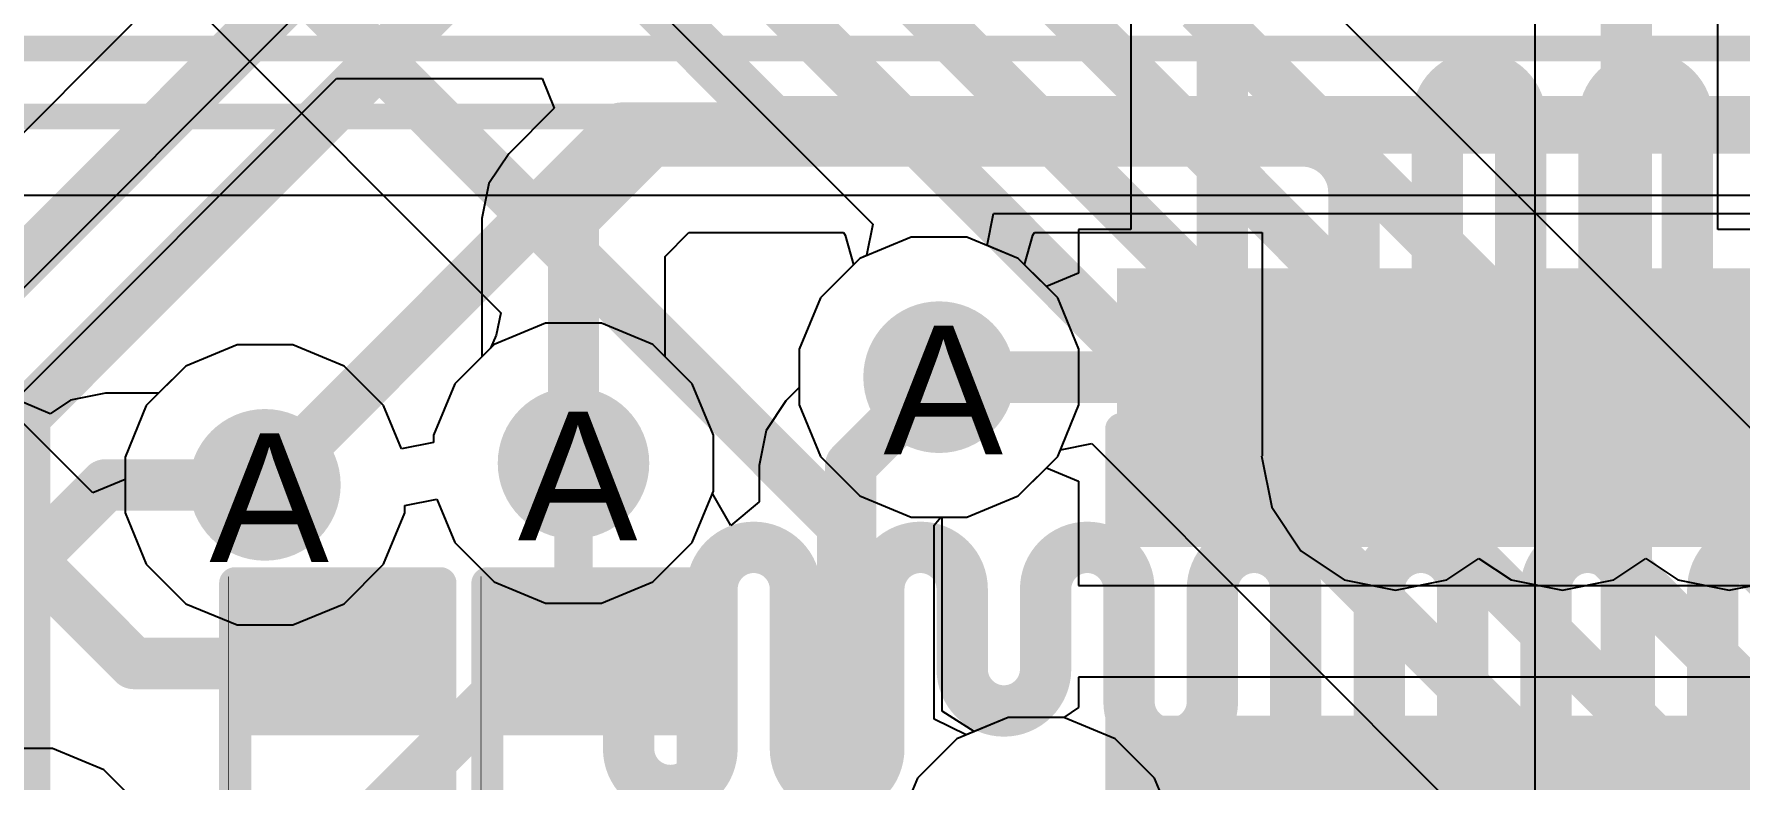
# Model space of a CAD drawing. Header units: inches. Extents: x 0 to 208, y 0 to 213.
# Drawn here: x 2.0308 to 2.2967, y 3.2305 to 3.3466 of the extents above; entities that cross this region are included whole.
import ezdxf

# ---------------------------------------------------------------- set-up
doc = ezdxf.new("R2010")
doc.units = ezdxf.units.IN
doc.header["$MEASUREMENT"] = 0
for name, color, linetype in [('Bottom Layer', 5, 'Continuous'), ('Bottom Overlay', 54, 'Continuous'), ('Bottom Paste', 16, 'Continuous'), ('Bottom Solder', 6, 'Continuous'), ('Drill Drawing', 1, 'Continuous'), ('L2_GND1', 16, 'Continuous'), ('L3_SIG1', 76, 'Continuous'), ('L4_PWR', 90, 'Continuous'), ('L5_GND2', 156, 'Continuous'), ('L6_SIG2', 130, 'Continuous'), ('L7_GND3', 216, 'Continuous'), ('Top Layer', 1, 'Continuous'), ('Via Holes', 16, 'Continuous')]:
    doc.layers.add(name, color=color, linetype=linetype)
doc.styles.add('Arial', font='', dxfattribs={"height": 0.2})
doc.styles.get('Arial').set_extended_font_data('Arial')

# ---------------------------------------------------------------- blocks, each defined once
blk = doc.blocks.new('R___0402_B_47')
at = {"layer": 'Bottom Layer'}
for points in [[(-0.0095, 0.0125), (-0.0095, -0.0125), (-0.0275, -0.0125), (-0.0275, 0.0125)], [(0.0275, 0.0125), (0.0275, -0.0125), (0.0095, -0.0125), (0.0095, 0.0125)]]:
    blk.add_hatch(color=5, dxfattribs=at).paths.add_polyline_path(points)
at = {"layer": 'Bottom Paste'}
for points in [[(-0.0095, 0.0125), (-0.0095, -0.0125), (-0.0275, -0.0125), (-0.0275, 0.0125)], [(0.0275, 0.0125), (0.0275, -0.0125), (0.0095, -0.0125), (0.0095, 0.0125)]]:
    blk.add_hatch(color=16, dxfattribs=at).paths.add_polyline_path(points)
at = {"layer": 'Bottom Solder'}
for points in [[(-0.00733, 0.01467), (-0.00733, -0.01467), (-0.02967, -0.01467), (-0.02967, 0.01467)], [(0.02967, 0.01467), (0.02967, -0.01467), (0.00733, -0.01467), (0.00733, 0.01467)]]:
    blk.add_hatch(color=6, dxfattribs=at).paths.add_polyline_path(points)
at = {"layer": 'Bottom Overlay'}
for points in [[(-0.031, 0.016, 0.005, 0.005, 0), (-0.031, -0.016, 0.005, 0.005, 0)], [(-0.031, 0.016, 0.005, 0.005, 0), (0.031, 0.016, 0.005, 0.005, 0)], [(-0.032, 0.017, 0.000127, 0.000127, 0), (0.032, 0.017, 0.000127, 0.000127, 0)], [(0.031, 0.016, 0.005, 0.005, 0), (0.031, -0.016, 0.005, 0.005, 0)], [(-0.031, -0.016, 0.005, 0.005, 0), (0.031, -0.016, 0.005, 0.005, 0)]]:
    blk.add_lwpolyline(points, format="xyseb", dxfattribs=at)
for points in [[(-0.03225, 0.016, 0.0025, 0.0025, 1), (-0.02975, 0.016, 0.0025, 0.0025, 1)], [(-0.03225, 0.016, 0.0025, 0.0025, 1), (-0.02975, 0.016, 0.0025, 0.0025, 1)], [(-0.03203, 0.017, 0.0000635, 0.0000635, 1), (-0.03197, 0.017, 0.0000635, 0.0000635, 1)], [(0.02975, 0.016, 0.0025, 0.0025, 1), (0.03225, 0.016, 0.0025, 0.0025, 1)], [(0.02975, 0.016, 0.0025, 0.0025, 1), (0.03225, 0.016, 0.0025, 0.0025, 1)], [(0.03197, 0.017, 0.0000635, 0.0000635, 1), (0.03203, 0.017, 0.0000635, 0.0000635, 1)], [(-0.03225, -0.016, 0.0025, 0.0025, 1), (-0.02975, -0.016, 0.0025, 0.0025, 1)], [(-0.03225, -0.016, 0.0025, 0.0025, 1), (-0.02975, -0.016, 0.0025, 0.0025, 1)], [(0.02975, -0.016, 0.0025, 0.0025, 1), (0.03225, -0.016, 0.0025, 0.0025, 1)], [(0.02975, -0.016, 0.0025, 0.0025, 1), (0.03225, -0.016, 0.0025, 0.0025, 1)]]:
    blk.add_lwpolyline(points, format="xyseb", close=True, dxfattribs=at)
blk = doc.blocks.new('R___0402_B_49')
at = {"layer": 'Bottom Layer'}
for points in [[(-0.0095, 0.0125), (-0.0095, -0.0125), (-0.0275, -0.0125), (-0.0275, 0.0125)], [(0.0275, 0.0125), (0.0275, -0.0125), (0.0095, -0.0125), (0.0095, 0.0125)]]:
    blk.add_hatch(color=5, dxfattribs=at).paths.add_polyline_path(points)
at = {"layer": 'Bottom Paste'}
for points in [[(-0.0095, 0.0125), (-0.0095, -0.0125), (-0.0275, -0.0125), (-0.0275, 0.0125)], [(0.0275, 0.0125), (0.0275, -0.0125), (0.0095, -0.0125), (0.0095, 0.0125)]]:
    blk.add_hatch(color=16, dxfattribs=at).paths.add_polyline_path(points)
at = {"layer": 'Bottom Solder'}
for points in [[(-0.00733, 0.01467), (-0.00733, -0.01466), (-0.02967, -0.01466), (-0.02967, 0.01467)], [(0.02967, 0.01467), (0.02967, -0.01466), (0.00733, -0.01466), (0.00733, 0.01467)]]:
    blk.add_hatch(color=6, dxfattribs=at).paths.add_polyline_path(points)
at = {"layer": 'Bottom Overlay'}
for points in [[(-0.031, 0.016, 0.005, 0.005, 0), (-0.031, -0.016, 0.005, 0.005, 0)], [(-0.031, 0.016, 0.005, 0.005, 0), (0.031, 0.016, 0.005, 0.005, 0)], [(-0.032, 0.017, 0.000127, 0.000127, 0), (0.032, 0.017, 0.000127, 0.000127, 0)], [(0.031, 0.016, 0.005, 0.005, 0), (0.031, -0.016, 0.005, 0.005, 0)], [(-0.031, -0.016, 0.005, 0.005, 0), (0.031, -0.016, 0.005, 0.005, 0)]]:
    blk.add_lwpolyline(points, format="xyseb", dxfattribs=at)
for points in [[(-0.03225, 0.016, 0.0025, 0.0025, 1), (-0.02975, 0.016, 0.0025, 0.0025, 1)], [(-0.03225, 0.016, 0.0025, 0.0025, 1), (-0.02975, 0.016, 0.0025, 0.0025, 1)], [(-0.03203, 0.017, 0.0000635, 0.0000635, 1), (-0.03197, 0.017, 0.0000635, 0.0000635, 1)], [(0.02975, 0.016, 0.0025, 0.0025, 1), (0.03225, 0.016, 0.0025, 0.0025, 1)], [(0.02975, 0.016, 0.0025, 0.0025, 1), (0.03225, 0.016, 0.0025, 0.0025, 1)], [(0.03197, 0.017, 0.0000635, 0.0000635, 1), (0.03203, 0.017, 0.0000635, 0.0000635, 1)], [(-0.03225, -0.016, 0.0025, 0.0025, 1), (-0.02975, -0.016, 0.0025, 0.0025, 1)], [(-0.03225, -0.016, 0.0025, 0.0025, 1), (-0.02975, -0.016, 0.0025, 0.0025, 1)], [(0.02975, -0.016, 0.0025, 0.0025, 1), (0.03225, -0.016, 0.0025, 0.0025, 1)], [(0.02975, -0.016, 0.0025, 0.0025, 1), (0.03225, -0.016, 0.0025, 0.0025, 1)]]:
    blk.add_lwpolyline(points, format="xyseb", close=True, dxfattribs=at)
blk = doc.blocks.new('0603_4_B_129')
at = {"layer": 'Bottom Layer'}
for points in [[(-0.05256, 0.05965), (-0.01713, 0.05965), (-0.01713, 0.03484), (-0.05256, 0.03484)], [(0.01713, 0.05965), (0.05256, 0.05965), (0.05256, 0.03484), (0.01713, 0.03484)], [(-0.05256, 0.02815), (-0.01713, 0.02815), (-0.01713, 0.00335), (-0.05256, 0.00335)], [(0.01713, 0.02815), (0.05256, 0.02815), (0.05256, 0.00335), (0.01713, 0.00335)], [(-0.05256, -0.00335), (-0.01713, -0.00335), (-0.01713, -0.02815), (-0.05256, -0.02815)], [(0.01713, -0.00335), (0.05256, -0.00335), (0.05256, -0.02815), (0.01713, -0.02815)], [(-0.05256, -0.03484), (-0.01713, -0.03484), (-0.01713, -0.05964), (-0.05256, -0.05964)], [(0.01713, -0.03484), (0.05256, -0.03484), (0.05256, -0.05964), (0.01713, -0.05964)]]:
    blk.add_hatch(color=5, dxfattribs=at).paths.add_polyline_path(points)
at = {"layer": 'Bottom Paste'}
for points in [[(-0.05256, 0.05965), (-0.01713, 0.05965), (-0.01713, 0.03484), (-0.05256, 0.03484)], [(0.01713, 0.05965), (0.05256, 0.05965), (0.05256, 0.03484), (0.01713, 0.03484)], [(-0.05256, 0.02815), (-0.01713, 0.02815), (-0.01713, 0.00335), (-0.05256, 0.00335)], [(0.01713, 0.02815), (0.05256, 0.02815), (0.05256, 0.00335), (0.01713, 0.00335)], [(-0.05256, -0.00335), (-0.01713, -0.00335), (-0.01713, -0.02815), (-0.05256, -0.02815)], [(0.01713, -0.00335), (0.05256, -0.00335), (0.05256, -0.02815), (0.01713, -0.02815)], [(-0.05256, -0.03484), (-0.01713, -0.03484), (-0.01713, -0.05964), (-0.05256, -0.05964)], [(0.01713, -0.03484), (0.05256, -0.03484), (0.05256, -0.05964), (0.01713, -0.05964)]]:
    blk.add_hatch(color=16, dxfattribs=at).paths.add_polyline_path(points)
at = {"layer": 'Bottom Solder'}
for points in [[(-0.05656, 0.06365), (-0.01313, 0.06365), (-0.01313, 0.03084), (-0.05656, 0.03084)], [(0.01313, 0.06365), (0.05656, 0.06365), (0.05656, 0.03084), (0.01313, 0.03084)], [(-0.05656, 0.03215), (-0.01313, 0.03215), (-0.01313, -0.00065), (-0.05656, -0.00065)], [(0.01313, 0.03215), (0.05656, 0.03215), (0.05656, -0.00065), (0.01313, -0.00065)], [(-0.05656, 0.00065), (-0.01313, 0.00065), (-0.01313, -0.03215), (-0.05656, -0.03215)], [(0.01313, 0.00065), (0.05656, 0.00065), (0.05656, -0.03215), (0.01313, -0.03215)], [(-0.05656, -0.03084), (-0.01313, -0.03084), (-0.01313, -0.06364), (-0.05656, -0.06364)], [(0.01313, -0.03084), (0.05656, -0.03084), (0.05656, -0.06364), (0.01313, -0.06364)]]:
    blk.add_hatch(color=6, dxfattribs=at).paths.add_polyline_path(points)
at = {"layer": 'Bottom Overlay'}
for points in [[(-0.0315, 0.06299, 0.005, 0.005, 0), (0.0315, 0.06299, 0.005, 0.005, 0)], [(-0.065, -0.042, 0.00787, 0.00787, 0), (-0.06, -0.047, 0.00787, 0.00787, 0)], [(-0.065, -0.042, 0.00787, 0.00787, 0), (-0.065, -0.052, 0.00787, 0.00787, 0)], [(-0.06, -0.047, 0.00787, 0.00787, 0), (-0.065, -0.052, 0.00787, 0.00787, 0)], [(-0.0315, -0.06299, 0.005, 0.005, 0), (0.0315, -0.06299, 0.005, 0.005, 0)]]:
    blk.add_lwpolyline(points, format="xyseb", dxfattribs=at)
for points in [[(-0.03275, 0.06299, 0.0025, 0.0025, 1), (-0.03025, 0.06299, 0.0025, 0.0025, 1)], [(0.03025, 0.06299, 0.0025, 0.0025, 1), (0.03275, 0.06299, 0.0025, 0.0025, 1)], [(-0.06697, -0.042, 0.00394, 0.00394, 1), (-0.06303, -0.042, 0.00394, 0.00394, 1)], [(-0.06697, -0.042, 0.00394, 0.00394, 1), (-0.06303, -0.042, 0.00394, 0.00394, 1)], [(-0.06197, -0.047, 0.00394, 0.00394, 1), (-0.05803, -0.047, 0.00394, 0.00394, 1)], [(-0.06197, -0.047, 0.00394, 0.00394, 1), (-0.05803, -0.047, 0.00394, 0.00394, 1)], [(-0.06697, -0.052, 0.00394, 0.00394, 1), (-0.06303, -0.052, 0.00394, 0.00394, 1)], [(-0.06697, -0.052, 0.00394, 0.00394, 1), (-0.06303, -0.052, 0.00394, 0.00394, 1)], [(-0.03275, -0.06299, 0.0025, 0.0025, 1), (-0.03025, -0.06299, 0.0025, 0.0025, 1)], [(0.03025, -0.06299, 0.0025, 0.0025, 1), (0.03275, -0.06299, 0.0025, 0.0025, 1)]]:
    blk.add_lwpolyline(points, format="xyseb", close=True, dxfattribs=at)

msp = doc.modelspace()

# ---------------------------------------------------------------- hatches: boundary and pattern name
at = {"layer": 'Bottom Layer'}
h = msp.add_hatch(color=5, dxfattribs=at)
edge = h.paths.add_edge_path()
edge.add_arc((2.17189, 3.29322), 0.01181, 0, 360)
h = msp.add_hatch(color=5, dxfattribs=at)
edge = h.paths.add_edge_path()
edge.add_arc((2.11491, 3.27983), 0.01181, 0, 360)
h = msp.add_hatch(color=5, dxfattribs=at)
edge = h.paths.add_edge_path()
edge.add_arc((2.06681, 3.27645), 0.01181, 0, 360)
at = {"layer": 'L2_GND1'}
h = msp.add_hatch(color=16, dxfattribs=at)
edge = h.paths.add_edge_path()
edge.add_arc((2.17189, 3.29322), 0.01181, 0, 360)
h = msp.add_hatch(color=16, dxfattribs=at)
edge = h.paths.add_edge_path()
edge.add_arc((2.11491, 3.27983), 0.01181, 0, 360)
h = msp.add_hatch(color=16, dxfattribs=at)
edge = h.paths.add_edge_path()
edge.add_arc((2.06681, 3.27645), 0.01181, 0, 360)
at = {"layer": 'L3_SIG1'}
h = msp.add_hatch(color=76, dxfattribs=at)
edge = h.paths.add_edge_path()
edge.add_arc((2.17189, 3.29322), 0.01181, 0, 360)
h = msp.add_hatch(color=76, dxfattribs=at)
edge = h.paths.add_edge_path()
edge.add_arc((2.11491, 3.27983), 0.01181, 0, 360)
h = msp.add_hatch(color=76, dxfattribs=at)
edge = h.paths.add_edge_path()
edge.add_arc((2.06681, 3.27645), 0.01181, 0, 360)
at = {"layer": 'L4_PWR'}
h = msp.add_hatch(color=90, dxfattribs=at)
edge = h.paths.add_edge_path()
edge.add_arc((2.17189, 3.29322), 0.01181, 0, 360)
h = msp.add_hatch(color=90, dxfattribs=at)
edge = h.paths.add_edge_path()
edge.add_arc((2.11491, 3.27983), 0.01181, 0, 360)
h = msp.add_hatch(color=90, dxfattribs=at)
edge = h.paths.add_edge_path()
edge.add_arc((2.06681, 3.27645), 0.01181, 0, 360)
at = {"layer": 'L5_GND2'}
h = msp.add_hatch(color=156, dxfattribs=at)
edge = h.paths.add_edge_path()
edge.add_arc((2.17189, 3.29322), 0.01181, 0, 360)
h = msp.add_hatch(color=156, dxfattribs=at)
edge = h.paths.add_edge_path()
edge.add_arc((2.11491, 3.27983), 0.01181, 0, 360)
h = msp.add_hatch(color=156, dxfattribs=at)
edge = h.paths.add_edge_path()
edge.add_arc((2.06681, 3.27645), 0.01181, 0, 360)
at = {"layer": 'L6_SIG2'}
h = msp.add_hatch(color=130, dxfattribs=at)
edge = h.paths.add_edge_path()
edge.add_arc((2.17189, 3.29322), 0.01181, 0, 360)
h = msp.add_hatch(color=130, dxfattribs=at)
edge = h.paths.add_edge_path()
edge.add_arc((2.11491, 3.27983), 0.01181, 0, 360)
h = msp.add_hatch(color=130, dxfattribs=at)
edge = h.paths.add_edge_path()
edge.add_arc((2.06681, 3.27645), 0.01181, 0, 360)
at = {"layer": 'L7_GND3'}
h = msp.add_hatch(color=216, dxfattribs=at)
edge = h.paths.add_edge_path()
edge.add_arc((2.17189, 3.29322), 0.01181, 0, 360)
h = msp.add_hatch(color=216, dxfattribs=at)
edge = h.paths.add_edge_path()
edge.add_arc((2.11491, 3.27983), 0.01181, 0, 360)
h = msp.add_hatch(color=216, dxfattribs=at)
edge = h.paths.add_edge_path()
edge.add_arc((2.06681, 3.27645), 0.01181, 0, 360)
at = {"layer": 'Top Layer'}
h = msp.add_hatch(color=1, dxfattribs=at)
edge = h.paths.add_edge_path()
edge.add_arc((2.17189, 3.29322), 0.01181, 0, 360)
h = msp.add_hatch(color=1, dxfattribs=at)
edge = h.paths.add_edge_path()
edge.add_arc((2.11491, 3.27983), 0.01181, 0, 360)
h = msp.add_hatch(color=1, dxfattribs=at)
edge = h.paths.add_edge_path()
edge.add_arc((2.06681, 3.27645), 0.01181, 0, 360)
at = {"layer": 'Via Holes'}
h = msp.add_hatch(color=7, dxfattribs=at)
edge = h.paths.add_edge_path()
edge.add_arc((2.17189, 3.29322), 0.00591, 0, 360)
h = msp.add_hatch(color=7, dxfattribs=at)
edge = h.paths.add_edge_path()
edge.add_arc((2.11491, 3.27983), 0.00591, 0, 360)
h = msp.add_hatch(color=7, dxfattribs=at)
edge = h.paths.add_edge_path()
edge.add_arc((2.06681, 3.27645), 0.00591, 0, 360)

# ---------------------------------------------------------------- linework, layer by layer
at = {"layer": 'Bottom Layer'}
for p, q in [((2.2933, 3.31619), (2.2933, 3.38524)), ((2.20176, 3.37513), (2.20176, 3.31619)), ((2.20176, 3.31619), (2.19363, 3.31619)), ((2.19363, 3.31619), (2.19363, 3.3094)), ((2.33292, 3.31619), (2.2933, 3.31619)), ((2.16755, 3.31504), (2.15953, 3.31171)), ((2.17623, 3.31504), (2.16755, 3.31504)), ((2.18424, 3.31171), (2.17623, 3.31504)), ((2.15953, 3.31171), (2.1534, 3.30558)), ((2.18863, 3.30733), (2.18424, 3.31171)), ((2.19363, 3.3094), (2.18863, 3.30733)), ((2.1534, 3.30558), (2.15008, 3.29756)), ((2.11057, 3.30164), (2.10256, 3.29832)), ((2.11925, 3.30164), (2.11057, 3.30164)), ((2.12727, 3.29832), (2.11925, 3.30164)), ((2.06247, 3.29826), (2.05446, 3.29494)), ((2.07115, 3.29826), (2.06247, 3.29826)), ((2.07917, 3.29494), (2.07115, 3.29826)), ((2.10256, 3.29832), (2.09642, 3.29218)), ((2.1334, 3.29218), (2.12727, 3.29832)), ((2.15008, 3.29756), (2.15008, 3.2916)), ((2.05446, 3.29494), (2.04832, 3.2888)), ((2.0853, 3.2888), (2.07917, 3.29494)), ((2.09642, 3.29218), (2.0931, 3.28417)), ((2.13672, 3.28417), (2.1334, 3.29218)), ((2.14803, 3.28955), (2.14493, 3.28492)), ((2.15008, 3.2916), (2.14803, 3.28955)), ((2.04, 3.2752), (2.02836, 3.28685)), ((2.04832, 3.2888), (2.045, 3.28078)), ((2.0881, 3.28204), (2.0853, 3.2888)), ((2.0931, 3.28417), (2.0931, 3.28304)), ((2.13672, 3.27549), (2.13672, 3.28417)), ((2.14493, 3.28492), (2.14385, 3.27946)), ((2.0931, 3.28304), (2.0881, 3.28204)), ((2.045, 3.28078), (2.045, 3.27728)), ((2.14385, 3.27946), (2.14385, 3.27946)), ((2.14385, 3.27946), (2.14385, 3.27381)), ((2.18424, 3.27473), (2.18863, 3.27912)), ((2.18863, 3.27912), (2.19363, 3.27705)), ((2.045, 3.27728), (2.04, 3.2752)), ((2.19363, 3.27705), (2.19363, 3.26076)), ((2.13657, 3.27513), (2.13672, 3.27549)), ((2.13944, 3.27014), (2.13657, 3.27513)), ((2.14385, 3.27381), (2.13944, 3.27014)), ((2.17623, 3.27141), (2.18424, 3.27473)), ((2.17239, 3.2412), (2.17239, 3.27141)), ((2.17239, 3.27141), (2.17623, 3.27141)), ((2.19363, 3.26076), (2.33292, 3.26076)), ((2.33292, 3.2465), (2.19363, 3.2465)), ((2.19363, 3.2465), (2.19363, 3.24177)), ((2.17739, 3.23806), (2.17239, 3.2412)), ((2.19363, 3.24177), (2.19134, 3.24024)), ((2.18266, 3.24024), (2.17739, 3.23806)), ((2.19134, 3.24024), (2.18266, 3.24024))]:
    msp.add_line(p, q, dxfattribs=at)
for points in [[(2.27902, 3.28847, 0.008, 0.008, 0), (2.27902, 3.40181, 0.008, 0.008, 0)], [(2.21603, 3.28847, 0.008, 0.008, 0), (2.21603, 3.37513, 0.008, 0.008, 0)], [(2.15812, 3.27946, 0.008, 0.008, 0), (2.17189, 3.29322, 0.008, 0.008, 0)], [(2.00654, 3.28847, 0.008, 0.008, 0), (2.04638, 3.24863, 0.008, 0.008, 0)], [(2.11491, 3.25121, 0.006, 0.006, 0), (2.11491, 3.27983, 0.006, 0.006, 0)], [(2.15812, 3.09331, 0.008, 0.008, 0), (2.15812, 3.27946, 0.008, 0.008, 0)], [(2.04638, 3.24863, 0.008, 0.008, 0), (2.07817, 3.24863, 0.008, 0.008, 0)], [(2.11491, 3.25121, 0.006, 0.006, 0), (2.11749, 3.24863, 0.006, 0.006, 0)]]:
    msp.add_lwpolyline(points, format="xyseb", dxfattribs=at)
for points in [[(2.16989, 3.29322, 0.004, 0.004, 1), (2.17389, 3.29322, 0.004, 0.004, 1)], [(2.21403, 3.28847, 0.004, 0.004, 1), (2.21803, 3.28847, 0.004, 0.004, 1)], [(2.27702, 3.28847, 0.004, 0.004, 1), (2.28102, 3.28847, 0.004, 0.004, 1)], [(2.11341, 3.27983, 0.003, 0.003, 1), (2.11641, 3.27983, 0.003, 0.003, 1)], [(2.15612, 3.27946, 0.004, 0.004, 1), (2.16012, 3.27946, 0.004, 0.004, 1)], [(2.15612, 3.27946, 0.004, 0.004, 1), (2.16012, 3.27946, 0.004, 0.004, 1)], [(2.04438, 3.24863, 0.004, 0.004, 1), (2.04838, 3.24863, 0.004, 0.004, 1)], [(2.04438, 3.24863, 0.004, 0.004, 1), (2.04838, 3.24863, 0.004, 0.004, 1)], [(2.07617, 3.24863, 0.004, 0.004, 1), (2.08017, 3.24863, 0.004, 0.004, 1)], [(2.11341, 3.25121, 0.003, 0.003, 1), (2.11641, 3.25121, 0.003, 0.003, 1)], [(2.11341, 3.25121, 0.003, 0.003, 1), (2.11641, 3.25121, 0.003, 0.003, 1)], [(2.11599, 3.24863, 0.003, 0.003, 1), (2.11899, 3.24863, 0.003, 0.003, 1)]]:
    msp.add_lwpolyline(points, format="xyseb", close=True, dxfattribs=at)
at = {"layer": 'L2_GND1'}
for p, q in [((2.04606, 3.34818), (2.00817, 3.31028)), ((2.02836, 3.2901), (2.07799, 3.33973)), ((2.07799, 3.33973), (2.11001, 3.33973)), ((2.11001, 3.33973), (2.11192, 3.33511)), ((2.11192, 3.33511), (2.10482, 3.32801)), ((2.10482, 3.32801), (2.10172, 3.32337)), ((2.10172, 3.32337), (2.10064, 3.31791)), ((2.10064, 3.31791), (2.10064, 3.31791)), ((2.10064, 3.31791), (2.10064, 3.2964)), ((2.12919, 3.312), (2.13291, 3.31573)), ((2.13291, 3.31573), (2.15701, 3.31573)), ((2.15701, 3.31573), (2.15725, 3.31534)), ((2.18652, 3.31534), (2.18677, 3.31573)), ((2.18677, 3.31573), (2.22228, 3.31573)), ((2.22228, 3.31573), (2.22228, 3.28096)), ((2.15725, 3.31534), (2.15854, 3.31073)), ((2.18523, 3.31073), (2.18652, 3.31534)), ((2.12919, 3.2964), (2.12919, 3.312)), ((2.15854, 3.31073), (2.1534, 3.30558)), ((2.19038, 3.30558), (2.18523, 3.31073)), ((2.1534, 3.30558), (2.15008, 3.29756)), ((2.1937, 3.29756), (2.19038, 3.30558)), ((2.06247, 3.29826), (2.05446, 3.29494)), ((2.07115, 3.29826), (2.06247, 3.29826)), ((2.07917, 3.29494), (2.07115, 3.29826)), ((2.15008, 3.29756), (2.15008, 3.28889)), ((2.1937, 3.28889), (2.1937, 3.29756)), ((2.05446, 3.29494), (2.04832, 3.2888)), ((2.0853, 3.2888), (2.07917, 3.29494)), ((2.10064, 3.2964), (2.09642, 3.29218)), ((2.1334, 3.29218), (2.12919, 3.2964)), ((2.09642, 3.29218), (2.0931, 3.28417)), ((2.13672, 3.28417), (2.1334, 3.29218)), ((2.04832, 3.2888), (2.045, 3.28078)), ((2.0881, 3.28204), (2.0853, 3.2888)), ((2.15008, 3.28889), (2.1534, 3.28087)), ((2.19038, 3.28087), (2.1937, 3.28889)), ((2.0931, 3.28417), (2.0931, 3.28304)), ((2.13672, 3.27549), (2.13672, 3.28417)), ((2.0931, 3.28304), (2.0881, 3.28204)), ((2.045, 3.28078), (2.045, 3.27211)), ((2.1534, 3.28087), (2.15953, 3.27473)), ((2.18424, 3.27473), (2.19038, 3.28087)), ((2.22228, 3.28096), (2.22215, 3.28096)), ((2.22215, 3.28096), (2.22374, 3.27297)), ((2.08862, 3.27324), (2.09362, 3.27423)), ((2.08862, 3.27211), (2.08862, 3.27324)), ((2.09362, 3.27423), (2.09642, 3.26747)), ((2.1334, 3.26747), (2.13672, 3.27549)), ((2.15953, 3.27473), (2.16755, 3.27141)), ((2.17623, 3.27141), (2.18424, 3.27473)), ((2.045, 3.27211), (2.04832, 3.26409)), ((2.0853, 3.26409), (2.08862, 3.27211)), ((2.16755, 3.27141), (2.17623, 3.27141)), ((2.22374, 3.27297), (2.22827, 3.26618)), ((2.09642, 3.26747), (2.10256, 3.26134)), ((2.12727, 3.26134), (2.1334, 3.26747)), ((2.22827, 3.26618), (2.23505, 3.26165)), ((2.04832, 3.26409), (2.05446, 3.25795)), ((2.07917, 3.25795), (2.0853, 3.26409)), ((2.25105, 3.26165), (2.25605, 3.265)), ((2.25605, 3.265), (2.26105, 3.26165)), ((2.27705, 3.26165), (2.28205, 3.265)), ((2.28205, 3.265), (2.28705, 3.26165)), ((2.10256, 3.26134), (2.11057, 3.25802)), ((2.11925, 3.25802), (2.12727, 3.26134)), ((2.23505, 3.26165), (2.24305, 3.26006)), ((2.24305, 3.26006), (2.25105, 3.26165)), ((2.26105, 3.26165), (2.26905, 3.26006)), ((2.26905, 3.26006), (2.27705, 3.26165)), ((2.28705, 3.26165), (2.29505, 3.26006)), ((2.29505, 3.26006), (2.30305, 3.26165)), ((2.05446, 3.25795), (2.06247, 3.25463)), ((2.07115, 3.25463), (2.07917, 3.25795)), ((2.11057, 3.25802), (2.11925, 3.25802)), ((2.06247, 3.25463), (2.07115, 3.25463)), ((2.18266, 3.24024), (2.17464, 3.23692)), ((2.19134, 3.24024), (2.18266, 3.24024)), ((2.19935, 3.23692), (2.19134, 3.24024)), ((2.17464, 3.23692), (2.16851, 3.23079)), ((2.20549, 3.23079), (2.19935, 3.23692)), ((2.03369, 3.23541), (2.02502, 3.23541)), ((2.04171, 3.23209), (2.03369, 3.23541)), ((2.04785, 3.22595), (2.04171, 3.23209)), ((2.16851, 3.23079), (2.16519, 3.22277)), ((2.20881, 3.22277), (2.20549, 3.23079))]:
    msp.add_line(p, q, dxfattribs=at)
for points in [[(2.00654, 3.28847, 0.008, 0.008, 0), (2.07207, 3.354, 0.008, 0.008, 0)], [(2.24955, 3.3335, 0.008, 0.008, -1), (2.26255, 3.3335, 0.008, 0.008, 0)], [(2.27555, 3.3335, 0.008, 0.008, -1), (2.28855, 3.3335, 0.008, 0.008, 0)], [(2.24955, 3.28096, 0.008, 0.008, 0), (2.24955, 3.3335, 0.008, 0.008, 0)], [(2.26255, 3.28096, 0.008, 0.008, 0), (2.26255, 3.3335, 0.008, 0.008, 0)], [(2.27555, 3.28096, 0.008, 0.008, 0), (2.27555, 3.3335, 0.008, 0.008, 0)], [(2.28855, 3.28096, 0.008, 0.008, 0), (2.28855, 3.3335, 0.008, 0.008, 0)], [(2.11491, 3.31791, 0.008, 0.008, 0), (2.127, 3.33, 0.008, 0.008, 0)], [(2.127, 3.33, 0.008, 0.008, 0), (2.21155, 3.33, 0.008, 0.008, 0)], [(2.21155, 3.33, 0.008, 0.008, 0), (2.22855, 3.33, 0.008, 0.008, 0)], [(2.22855, 3.33, 0.008, 0.008, -0.414214), (2.23655, 3.322, 0.008, 0.008, 0)], [(2.23655, 3.28096, 0.008, 0.008, 0), (2.23655, 3.322, 0.008, 0.008, 0)], [(2.11491, 3.27983, 0.008, 0.008, 0), (2.11491, 3.31791, 0.008, 0.008, 0)], [(2.24955, 3.28096, 0.008, 0.008, -1), (2.23655, 3.28096, 0.008, 0.008, 0)], [(2.27555, 3.28096, 0.008, 0.008, -1), (2.26255, 3.28096, 0.008, 0.008, 0)], [(2.30155, 3.28096, 0.008, 0.008, -1), (2.28855, 3.28096, 0.008, 0.008, 0)]]:
    msp.add_lwpolyline(points, format="xyseb", dxfattribs=at)
for points in [[(2.24755, 3.3335, 0.004, 0.004, 1), (2.25155, 3.3335, 0.004, 0.004, 1)], [(2.24755, 3.3335, 0.004, 0.004, 1), (2.25155, 3.3335, 0.004, 0.004, 1)], [(2.26055, 3.3335, 0.004, 0.004, 1), (2.26455, 3.3335, 0.004, 0.004, 1)], [(2.26055, 3.3335, 0.004, 0.004, 1), (2.26455, 3.3335, 0.004, 0.004, 1)], [(2.27355, 3.3335, 0.004, 0.004, 1), (2.27755, 3.3335, 0.004, 0.004, 1)], [(2.27355, 3.3335, 0.004, 0.004, 1), (2.27755, 3.3335, 0.004, 0.004, 1)], [(2.28655, 3.3335, 0.004, 0.004, 1), (2.29055, 3.3335, 0.004, 0.004, 1)], [(2.28655, 3.3335, 0.004, 0.004, 1), (2.29055, 3.3335, 0.004, 0.004, 1)], [(2.125, 3.33, 0.004, 0.004, 1), (2.129, 3.33, 0.004, 0.004, 1)], [(2.125, 3.33, 0.004, 0.004, 1), (2.129, 3.33, 0.004, 0.004, 1)], [(2.20955, 3.33, 0.004, 0.004, 1), (2.21355, 3.33, 0.004, 0.004, 1)], [(2.20955, 3.33, 0.004, 0.004, 1), (2.21355, 3.33, 0.004, 0.004, 1)], [(2.22655, 3.33, 0.004, 0.004, 1), (2.23055, 3.33, 0.004, 0.004, 1)], [(2.22655, 3.33, 0.004, 0.004, 1), (2.23055, 3.33, 0.004, 0.004, 1)], [(2.23455, 3.322, 0.004, 0.004, 1), (2.23855, 3.322, 0.004, 0.004, 1)], [(2.23455, 3.322, 0.004, 0.004, 1), (2.23855, 3.322, 0.004, 0.004, 1)], [(2.11291, 3.31791, 0.004, 0.004, 1), (2.11691, 3.31791, 0.004, 0.004, 1)], [(2.11291, 3.31791, 0.004, 0.004, 1), (2.11691, 3.31791, 0.004, 0.004, 1)], [(2.11291, 3.27983, 0.004, 0.004, 1), (2.11691, 3.27983, 0.004, 0.004, 1)], [(2.23455, 3.28096, 0.004, 0.004, 1), (2.23855, 3.28096, 0.004, 0.004, 1)], [(2.23455, 3.28096, 0.004, 0.004, 1), (2.23855, 3.28096, 0.004, 0.004, 1)], [(2.24755, 3.28096, 0.004, 0.004, 1), (2.25155, 3.28096, 0.004, 0.004, 1)], [(2.24755, 3.28096, 0.004, 0.004, 1), (2.25155, 3.28096, 0.004, 0.004, 1)], [(2.26055, 3.28096, 0.004, 0.004, 1), (2.26455, 3.28096, 0.004, 0.004, 1)], [(2.26055, 3.28096, 0.004, 0.004, 1), (2.26455, 3.28096, 0.004, 0.004, 1)], [(2.27355, 3.28096, 0.004, 0.004, 1), (2.27755, 3.28096, 0.004, 0.004, 1)], [(2.27355, 3.28096, 0.004, 0.004, 1), (2.27755, 3.28096, 0.004, 0.004, 1)], [(2.28655, 3.28096, 0.004, 0.004, 1), (2.29055, 3.28096, 0.004, 0.004, 1)], [(2.28655, 3.28096, 0.004, 0.004, 1), (2.29055, 3.28096, 0.004, 0.004, 1)]]:
    msp.add_lwpolyline(points, format="xyseb", close=True, dxfattribs=at)
at = {"layer": 'L3_SIG1'}
for p, q in [((2.52126, 3.06235), (2.22696, 3.35666)), ((2.12627, 3.35233), (2.16155, 3.31705)), ((2.16155, 3.31705), (2.16057, 3.31215)), ((2.15953, 3.31171), (2.1534, 3.30558)), ((2.16057, 3.31215), (2.15953, 3.31171)), ((2.1534, 3.30558), (2.15008, 3.29756)), ((2.11057, 3.30164), (2.10256, 3.29832)), ((2.11925, 3.30164), (2.11057, 3.30164)), ((2.12727, 3.29832), (2.11925, 3.30164)), ((2.06247, 3.29826), (2.05446, 3.29494)), ((2.07115, 3.29826), (2.06247, 3.29826)), ((2.07917, 3.29494), (2.07115, 3.29826)), ((2.10256, 3.29832), (2.09642, 3.29218)), ((2.1334, 3.29218), (2.12727, 3.29832)), ((2.15008, 3.29756), (2.15008, 3.28889)), ((2.05446, 3.29494), (2.04832, 3.2888)), ((2.0853, 3.2888), (2.07917, 3.29494)), ((2.09642, 3.29218), (2.0931, 3.28417)), ((2.13672, 3.28417), (2.1334, 3.29218)), ((2.04832, 3.2888), (2.045, 3.28078)), ((2.0881, 3.28204), (2.0853, 3.2888)), ((2.15008, 3.28889), (2.1534, 3.28087)), ((2.0931, 3.28417), (2.0931, 3.28304)), ((2.13672, 3.27549), (2.13672, 3.28417)), ((2.0931, 3.28304), (2.0881, 3.28204)), ((2.19038, 3.28087), (2.19081, 3.28191)), ((2.19081, 3.28191), (2.19571, 3.28289)), ((2.19571, 3.28289), (2.26889, 3.20971)), ((2.045, 3.28078), (2.045, 3.27211)), ((2.1534, 3.28087), (2.15953, 3.27473)), ((2.18424, 3.27473), (2.19038, 3.28087)), ((2.08862, 3.27324), (2.09362, 3.27423)), ((2.08862, 3.27211), (2.08862, 3.27324)), ((2.09362, 3.27423), (2.09642, 3.26747)), ((2.1334, 3.26747), (2.13672, 3.27549)), ((2.15953, 3.27473), (2.16755, 3.27141)), ((2.17623, 3.27141), (2.18424, 3.27473)), ((2.045, 3.27211), (2.04832, 3.26409)), ((2.0853, 3.26409), (2.08862, 3.27211)), ((2.16755, 3.27141), (2.17623, 3.27141)), ((2.09642, 3.26747), (2.10256, 3.26134)), ((2.12727, 3.26134), (2.1334, 3.26747)), ((2.04832, 3.26409), (2.05446, 3.25795)), ((2.07917, 3.25795), (2.0853, 3.26409)), ((2.10256, 3.26134), (2.11057, 3.25802)), ((2.11925, 3.25802), (2.12727, 3.26134)), ((2.05446, 3.25795), (2.06247, 3.25463)), ((2.07115, 3.25463), (2.07917, 3.25795)), ((2.11057, 3.25802), (2.11925, 3.25802)), ((2.06247, 3.25463), (2.07115, 3.25463)), ((2.18266, 3.24024), (2.17464, 3.23692)), ((2.19134, 3.24024), (2.18266, 3.24024)), ((2.19935, 3.23692), (2.19134, 3.24024)), ((2.17464, 3.23692), (2.16851, 3.23079)), ((2.20549, 3.23079), (2.19935, 3.23692)), ((2.03369, 3.23541), (2.02502, 3.23541)), ((2.04171, 3.23209), (2.03369, 3.23541)), ((2.04785, 3.22595), (2.04171, 3.23209)), ((2.16851, 3.23079), (2.16519, 3.22277)), ((2.20881, 3.22277), (2.20549, 3.23079))]:
    msp.add_line(p, q, dxfattribs=at)
for points in [[(2.13636, 3.36242, 0.008, 0.008, 0), (2.83379, 2.665, 0.008, 0.008, 0)], [(2.1615, 3.3585, 0.008, 0.008, 0), (2.827, 2.693, 0.008, 0.008, 0)], [(2.18754, 3.35467, 0.008, 0.008, 0), (2.82361, 2.71861, 0.008, 0.008, 0)], [(2.21268, 3.35075, 0.008, 0.008, 0), (2.71343, 2.85, 0.008, 0.008, 0)]]:
    msp.add_lwpolyline(points, format="xyseb", dxfattribs=at)
at = {"layer": 'L4_PWR'}
for p, q in [((2.16755, 3.31504), (2.15953, 3.31171)), ((2.17623, 3.31504), (2.16755, 3.31504)), ((2.18424, 3.31171), (2.17623, 3.31504)), ((2.15953, 3.31171), (2.1534, 3.30558)), ((2.19038, 3.30558), (2.18424, 3.31171)), ((2.1534, 3.30558), (2.15008, 3.29756)), ((2.1937, 3.29756), (2.19038, 3.30558)), ((2.11057, 3.30164), (2.10256, 3.29832)), ((2.11925, 3.30164), (2.11057, 3.30164)), ((2.12727, 3.29832), (2.11925, 3.30164)), ((2.06247, 3.29826), (2.05446, 3.29494)), ((2.07115, 3.29826), (2.06247, 3.29826)), ((2.07917, 3.29494), (2.07115, 3.29826)), ((2.10256, 3.29832), (2.09642, 3.29218)), ((2.1334, 3.29218), (2.12727, 3.29832)), ((2.15008, 3.29756), (2.15008, 3.28889)), ((2.1937, 3.28889), (2.1937, 3.29756)), ((2.05446, 3.29494), (2.04832, 3.2888)), ((2.0853, 3.2888), (2.07917, 3.29494)), ((2.09642, 3.29218), (2.0931, 3.28417)), ((2.13672, 3.28417), (2.1334, 3.29218)), ((2.04832, 3.2888), (2.045, 3.28078)), ((2.0881, 3.28204), (2.0853, 3.2888)), ((2.15008, 3.28889), (2.1534, 3.28087)), ((2.19038, 3.28087), (2.1937, 3.28889)), ((2.0931, 3.28417), (2.0931, 3.28304)), ((2.13672, 3.27549), (2.13672, 3.28417)), ((2.0931, 3.28304), (2.0881, 3.28204)), ((2.045, 3.28078), (2.045, 3.27211)), ((2.1534, 3.28087), (2.15953, 3.27473)), ((2.18424, 3.27473), (2.19038, 3.28087)), ((2.08862, 3.27324), (2.09362, 3.27423)), ((2.08862, 3.27211), (2.08862, 3.27324)), ((2.09362, 3.27423), (2.09642, 3.26747)), ((2.1334, 3.26747), (2.13672, 3.27549)), ((2.15953, 3.27473), (2.16755, 3.27141)), ((2.17623, 3.27141), (2.18424, 3.27473)), ((2.045, 3.27211), (2.04832, 3.26409)), ((2.0853, 3.26409), (2.08862, 3.27211)), ((2.16755, 3.27141), (2.17623, 3.27141)), ((2.09642, 3.26747), (2.10256, 3.26134)), ((2.12727, 3.26134), (2.1334, 3.26747)), ((2.04832, 3.26409), (2.05446, 3.25795)), ((2.07917, 3.25795), (2.0853, 3.26409)), ((2.10256, 3.26134), (2.11057, 3.25802)), ((2.11925, 3.25802), (2.12727, 3.26134)), ((2.05446, 3.25795), (2.06247, 3.25463)), ((2.07115, 3.25463), (2.07917, 3.25795)), ((2.11057, 3.25802), (2.11925, 3.25802)), ((2.06247, 3.25463), (2.07115, 3.25463)), ((2.18266, 3.24024), (2.17464, 3.23692)), ((2.19134, 3.24024), (2.18266, 3.24024)), ((2.19935, 3.23692), (2.19134, 3.24024)), ((2.17464, 3.23692), (2.16851, 3.23079)), ((2.20549, 3.23079), (2.19935, 3.23692)), ((2.03369, 3.23541), (2.02502, 3.23541)), ((2.04171, 3.23209), (2.03369, 3.23541)), ((2.04785, 3.22595), (2.04171, 3.23209)), ((2.16851, 3.23079), (2.16519, 3.22277)), ((2.20881, 3.22277), (2.20549, 3.23079))]:
    msp.add_line(p, q, dxfattribs=at)
at = {"layer": 'L5_GND2'}
for p, q in [((1.93784, 3.32158), (3.18112, 3.32158)), ((2.16755, 3.31504), (2.15953, 3.31171)), ((2.17623, 3.31504), (2.16755, 3.31504)), ((2.18424, 3.31171), (2.17623, 3.31504)), ((2.15953, 3.31171), (2.1534, 3.30558)), ((2.19038, 3.30558), (2.18424, 3.31171)), ((2.1534, 3.30558), (2.15008, 3.29756)), ((2.1937, 3.29756), (2.19038, 3.30558)), ((2.11057, 3.30164), (2.10256, 3.29832)), ((2.11925, 3.30164), (2.11057, 3.30164)), ((2.12727, 3.29832), (2.11925, 3.30164)), ((2.06247, 3.29826), (2.05446, 3.29494)), ((2.07115, 3.29826), (2.06247, 3.29826)), ((2.07917, 3.29494), (2.07115, 3.29826)), ((2.10256, 3.29832), (2.09642, 3.29218)), ((2.1334, 3.29218), (2.12727, 3.29832)), ((2.15008, 3.29756), (2.15008, 3.28889)), ((2.1937, 3.28889), (2.1937, 3.29756)), ((2.05446, 3.29494), (2.04832, 3.2888)), ((2.0853, 3.2888), (2.07917, 3.29494)), ((2.09642, 3.29218), (2.0931, 3.28417)), ((2.13672, 3.28417), (2.1334, 3.29218)), ((2.04832, 3.2888), (2.045, 3.28078)), ((2.0881, 3.28204), (2.0853, 3.2888)), ((2.15008, 3.28889), (2.1534, 3.28087)), ((2.19038, 3.28087), (2.1937, 3.28889)), ((2.0931, 3.28417), (2.0931, 3.28304)), ((2.13672, 3.27549), (2.13672, 3.28417)), ((2.0931, 3.28304), (2.0881, 3.28204)), ((2.045, 3.28078), (2.045, 3.27211)), ((2.1534, 3.28087), (2.15953, 3.27473)), ((2.18424, 3.27473), (2.19038, 3.28087)), ((2.08862, 3.27324), (2.09362, 3.27423)), ((2.08862, 3.27211), (2.08862, 3.27324)), ((2.09362, 3.27423), (2.09642, 3.26747)), ((2.1334, 3.26747), (2.13672, 3.27549)), ((2.15953, 3.27473), (2.16755, 3.27141)), ((2.17623, 3.27141), (2.18424, 3.27473)), ((2.045, 3.27211), (2.04832, 3.26409)), ((2.0853, 3.26409), (2.08862, 3.27211)), ((2.16755, 3.27141), (2.17623, 3.27141)), ((2.09642, 3.26747), (2.10256, 3.26134)), ((2.12727, 3.26134), (2.1334, 3.26747)), ((2.04832, 3.26409), (2.05446, 3.25795)), ((2.07917, 3.25795), (2.0853, 3.26409)), ((2.10256, 3.26134), (2.11057, 3.25802)), ((2.11925, 3.25802), (2.12727, 3.26134)), ((2.05446, 3.25795), (2.06247, 3.25463)), ((2.07115, 3.25463), (2.07917, 3.25795)), ((2.11057, 3.25802), (2.11925, 3.25802)), ((2.06247, 3.25463), (2.07115, 3.25463)), ((2.18266, 3.24024), (2.17464, 3.23692)), ((2.19134, 3.24024), (2.18266, 3.24024)), ((2.19935, 3.23692), (2.19134, 3.24024)), ((2.17464, 3.23692), (2.16851, 3.23079)), ((2.20549, 3.23079), (2.19935, 3.23692)), ((2.03369, 3.23541), (2.02502, 3.23541)), ((2.04171, 3.23209), (2.03369, 3.23541)), ((2.04785, 3.22595), (2.04171, 3.23209)), ((2.16851, 3.23079), (2.16519, 3.22277)), ((2.20881, 3.22277), (2.20549, 3.23079))]:
    msp.add_line(p, q, dxfattribs=at)
for points in [[(1.94223, 3.34441, 0.004, 0.004, 0), (2.99996, 3.34441, 0.004, 0.004, 0)], [(1.93784, 3.33381, 0.004, 0.004, 0), (2.99996, 3.33381, 0.004, 0.004, 0)]]:
    msp.add_lwpolyline(points, format="xyseb", dxfattribs=at)
at = {"layer": 'L6_SIG2'}
msp.add_line((2.09415, 3.37209), (2.02396, 3.3019), dxfattribs=at)
for points in [[(2.02936, 3.28711, 0.008, 0.008, 0), (2.10425, 3.362, 0.008, 0.008, 0)], [(2.06681, 3.27645, 0.008, 0.008, 0), (2.12237, 3.332, 0.008, 0.008, 0)], [(2.12237, 3.332, 0.008, 0.008, 0), (4.40352, 3.332, 0.008, 0.008, 0)], [(2.17189, 3.29322, 0.008, 0.008, 0), (2.33133, 3.29322, 0.008, 0.008, 0)], [(2.02936, 3.2136, 0.008, 0.008, 0), (2.02936, 3.28711, 0.008, 0.008, 0)], [(2.1365, 3.26022, 0.008, 0.008, -1), (2.1495, 3.26022, 0.008, 0.008, 0)], [(2.1625, 3.26022, 0.008, 0.008, -1), (2.1755, 3.26022, 0.008, 0.008, 0)], [(2.1885, 3.26022, 0.008, 0.008, -1), (2.2015, 3.26022, 0.008, 0.008, 0)], [(2.2145, 3.26022, 0.008, 0.008, -1), (2.2275, 3.26022, 0.008, 0.008, 0)], [(2.2405, 3.26022, 0.008, 0.008, -1), (2.2535, 3.26022, 0.008, 0.008, 0)], [(2.2665, 3.26022, 0.008, 0.008, -1), (2.2795, 3.26022, 0.008, 0.008, 0)], [(2.2925, 3.26022, 0.008, 0.008, -1), (2.3055, 3.26022, 0.008, 0.008, 0)], [(2.1365, 3.23535, 0.008, 0.008, 0), (2.1365, 3.26022, 0.008, 0.008, 0)], [(2.1495, 3.23535, 0.008, 0.008, 0), (2.1495, 3.26022, 0.008, 0.008, 0)], [(2.1625, 3.23535, 0.008, 0.008, 0), (2.1625, 3.26022, 0.008, 0.008, 0)], [(2.1755, 3.24774, 0.008, 0.008, 0), (2.1755, 3.26022, 0.008, 0.008, 0)], [(2.1885, 3.24774, 0.008, 0.008, 0), (2.1885, 3.26022, 0.008, 0.008, 0)], [(2.2015, 3.24269, 0.008, 0.008, 0), (2.2015, 3.26022, 0.008, 0.008, 0)], [(2.2145, 3.24269, 0.008, 0.008, 0), (2.2145, 3.26022, 0.008, 0.008, 0)], [(2.2275, 3.23535, 0.008, 0.008, 0), (2.2275, 3.26022, 0.008, 0.008, 0)], [(2.2405, 3.23535, 0.008, 0.008, 0), (2.2405, 3.26022, 0.008, 0.008, 0)], [(2.2535, 3.23535, 0.008, 0.008, 0), (2.2535, 3.26022, 0.008, 0.008, 0)], [(2.2665, 3.23535, 0.008, 0.008, 0), (2.2665, 3.26022, 0.008, 0.008, 0)], [(2.2795, 3.23535, 0.008, 0.008, 0), (2.2795, 3.26022, 0.008, 0.008, 0)], [(2.2925, 3.23535, 0.008, 0.008, 0), (2.2925, 3.26022, 0.008, 0.008, 0)], [(2.10325, 3.24415, 0.008, 0.008, 0), (2.1105, 3.2514, 0.008, 0.008, 0)], [(2.1105, 3.2514, 0.008, 0.008, -0.464379), (2.1235, 3.24052, 0.008, 0.008, 0)], [(2.1885, 3.24774, 0.008, 0.008, -1), (2.1755, 3.24774, 0.008, 0.008, 0)], [(2.04996, 3.19086, 0.008, 0.008, 0), (2.10325, 3.24415, 0.008, 0.008, 0)], [(2.2145, 3.24269, 0.008, 0.008, -1), (2.2015, 3.24269, 0.008, 0.008, 0)], [(2.1235, 3.23535, 0.008, 0.008, 0), (2.1235, 3.24052, 0.008, 0.008, 0)], [(2.1365, 3.23535, 0.008, 0.008, -1), (2.1235, 3.23535, 0.008, 0.008, 0)], [(2.1625, 3.23535, 0.008, 0.008, -1), (2.1495, 3.23535, 0.008, 0.008, 0)], [(2.2405, 3.23535, 0.008, 0.008, -1), (2.2275, 3.23535, 0.008, 0.008, 0)], [(2.2665, 3.23535, 0.008, 0.008, -1), (2.2535, 3.23535, 0.008, 0.008, 0)], [(2.2925, 3.23535, 0.008, 0.008, -1), (2.2795, 3.23535, 0.008, 0.008, 0)]]:
    msp.add_lwpolyline(points, format="xyseb", dxfattribs=at)
for points in [[(2.12037, 3.332, 0.004, 0.004, 1), (2.12437, 3.332, 0.004, 0.004, 1)], [(2.12037, 3.332, 0.004, 0.004, 1), (2.12437, 3.332, 0.004, 0.004, 1)], [(2.16989, 3.29322, 0.004, 0.004, 1), (2.17389, 3.29322, 0.004, 0.004, 1)], [(2.02736, 3.28711, 0.004, 0.004, 1), (2.03136, 3.28711, 0.004, 0.004, 1)], [(2.02736, 3.28711, 0.004, 0.004, 1), (2.03136, 3.28711, 0.004, 0.004, 1)], [(2.06481, 3.27645, 0.004, 0.004, 1), (2.06881, 3.27645, 0.004, 0.004, 1)], [(2.1345, 3.26022, 0.004, 0.004, 1), (2.1385, 3.26022, 0.004, 0.004, 1)], [(2.1345, 3.26022, 0.004, 0.004, 1), (2.1385, 3.26022, 0.004, 0.004, 1)], [(2.1475, 3.26022, 0.004, 0.004, 1), (2.1515, 3.26022, 0.004, 0.004, 1)], [(2.1475, 3.26022, 0.004, 0.004, 1), (2.1515, 3.26022, 0.004, 0.004, 1)], [(2.1605, 3.26022, 0.004, 0.004, 1), (2.1645, 3.26022, 0.004, 0.004, 1)], [(2.1605, 3.26022, 0.004, 0.004, 1), (2.1645, 3.26022, 0.004, 0.004, 1)], [(2.1735, 3.26022, 0.004, 0.004, 1), (2.1775, 3.26022, 0.004, 0.004, 1)], [(2.1735, 3.26022, 0.004, 0.004, 1), (2.1775, 3.26022, 0.004, 0.004, 1)], [(2.1865, 3.26022, 0.004, 0.004, 1), (2.1905, 3.26022, 0.004, 0.004, 1)], [(2.1865, 3.26022, 0.004, 0.004, 1), (2.1905, 3.26022, 0.004, 0.004, 1)], [(2.1995, 3.26022, 0.004, 0.004, 1), (2.2035, 3.26022, 0.004, 0.004, 1)], [(2.1995, 3.26022, 0.004, 0.004, 1), (2.2035, 3.26022, 0.004, 0.004, 1)], [(2.2125, 3.26022, 0.004, 0.004, 1), (2.2165, 3.26022, 0.004, 0.004, 1)], [(2.2125, 3.26022, 0.004, 0.004, 1), (2.2165, 3.26022, 0.004, 0.004, 1)], [(2.2255, 3.26022, 0.004, 0.004, 1), (2.2295, 3.26022, 0.004, 0.004, 1)], [(2.2255, 3.26022, 0.004, 0.004, 1), (2.2295, 3.26022, 0.004, 0.004, 1)], [(2.2385, 3.26022, 0.004, 0.004, 1), (2.2425, 3.26022, 0.004, 0.004, 1)], [(2.2385, 3.26022, 0.004, 0.004, 1), (2.2425, 3.26022, 0.004, 0.004, 1)], [(2.2515, 3.26022, 0.004, 0.004, 1), (2.2555, 3.26022, 0.004, 0.004, 1)], [(2.2515, 3.26022, 0.004, 0.004, 1), (2.2555, 3.26022, 0.004, 0.004, 1)], [(2.2645, 3.26022, 0.004, 0.004, 1), (2.2685, 3.26022, 0.004, 0.004, 1)], [(2.2645, 3.26022, 0.004, 0.004, 1), (2.2685, 3.26022, 0.004, 0.004, 1)], [(2.2775, 3.26022, 0.004, 0.004, 1), (2.2815, 3.26022, 0.004, 0.004, 1)], [(2.2775, 3.26022, 0.004, 0.004, 1), (2.2815, 3.26022, 0.004, 0.004, 1)], [(2.2905, 3.26022, 0.004, 0.004, 1), (2.2945, 3.26022, 0.004, 0.004, 1)], [(2.2905, 3.26022, 0.004, 0.004, 1), (2.2945, 3.26022, 0.004, 0.004, 1)], [(2.1085, 3.2514, 0.004, 0.004, 1), (2.1125, 3.2514, 0.004, 0.004, 1)], [(2.1085, 3.2514, 0.004, 0.004, 1), (2.1125, 3.2514, 0.004, 0.004, 1)], [(2.1735, 3.24774, 0.004, 0.004, 1), (2.1775, 3.24774, 0.004, 0.004, 1)], [(2.1735, 3.24774, 0.004, 0.004, 1), (2.1775, 3.24774, 0.004, 0.004, 1)], [(2.1865, 3.24774, 0.004, 0.004, 1), (2.1905, 3.24774, 0.004, 0.004, 1)], [(2.1865, 3.24774, 0.004, 0.004, 1), (2.1905, 3.24774, 0.004, 0.004, 1)], [(2.10125, 3.24415, 0.004, 0.004, 1), (2.10525, 3.24415, 0.004, 0.004, 1)], [(2.10125, 3.24415, 0.004, 0.004, 1), (2.10525, 3.24415, 0.004, 0.004, 1)], [(2.1995, 3.24269, 0.004, 0.004, 1), (2.2035, 3.24269, 0.004, 0.004, 1)], [(2.1995, 3.24269, 0.004, 0.004, 1), (2.2035, 3.24269, 0.004, 0.004, 1)], [(2.2125, 3.24269, 0.004, 0.004, 1), (2.2165, 3.24269, 0.004, 0.004, 1)], [(2.2125, 3.24269, 0.004, 0.004, 1), (2.2165, 3.24269, 0.004, 0.004, 1)], [(2.1215, 3.24052, 0.004, 0.004, 1), (2.1255, 3.24052, 0.004, 0.004, 1)], [(2.1215, 3.24052, 0.004, 0.004, 1), (2.1255, 3.24052, 0.004, 0.004, 1)], [(2.1215, 3.23535, 0.004, 0.004, 1), (2.1255, 3.23535, 0.004, 0.004, 1)], [(2.1215, 3.23535, 0.004, 0.004, 1), (2.1255, 3.23535, 0.004, 0.004, 1)], [(2.1345, 3.23535, 0.004, 0.004, 1), (2.1385, 3.23535, 0.004, 0.004, 1)], [(2.1345, 3.23535, 0.004, 0.004, 1), (2.1385, 3.23535, 0.004, 0.004, 1)], [(2.1475, 3.23535, 0.004, 0.004, 1), (2.1515, 3.23535, 0.004, 0.004, 1)], [(2.1475, 3.23535, 0.004, 0.004, 1), (2.1515, 3.23535, 0.004, 0.004, 1)], [(2.1605, 3.23535, 0.004, 0.004, 1), (2.1645, 3.23535, 0.004, 0.004, 1)], [(2.1605, 3.23535, 0.004, 0.004, 1), (2.1645, 3.23535, 0.004, 0.004, 1)], [(2.2255, 3.23535, 0.004, 0.004, 1), (2.2295, 3.23535, 0.004, 0.004, 1)], [(2.2255, 3.23535, 0.004, 0.004, 1), (2.2295, 3.23535, 0.004, 0.004, 1)], [(2.2385, 3.23535, 0.004, 0.004, 1), (2.2425, 3.23535, 0.004, 0.004, 1)], [(2.2385, 3.23535, 0.004, 0.004, 1), (2.2425, 3.23535, 0.004, 0.004, 1)], [(2.2515, 3.23535, 0.004, 0.004, 1), (2.2555, 3.23535, 0.004, 0.004, 1)], [(2.2515, 3.23535, 0.004, 0.004, 1), (2.2555, 3.23535, 0.004, 0.004, 1)], [(2.2645, 3.23535, 0.004, 0.004, 1), (2.2685, 3.23535, 0.004, 0.004, 1)], [(2.2645, 3.23535, 0.004, 0.004, 1), (2.2685, 3.23535, 0.004, 0.004, 1)], [(2.2775, 3.23535, 0.004, 0.004, 1), (2.2815, 3.23535, 0.004, 0.004, 1)], [(2.2775, 3.23535, 0.004, 0.004, 1), (2.2815, 3.23535, 0.004, 0.004, 1)], [(2.2905, 3.23535, 0.004, 0.004, 1), (2.2945, 3.23535, 0.004, 0.004, 1)], [(2.2905, 3.23535, 0.004, 0.004, 1), (2.2945, 3.23535, 0.004, 0.004, 1)]]:
    msp.add_lwpolyline(points, format="xyseb", close=True, dxfattribs=at)
at = {"layer": 'L7_GND3'}
for p, q in [((2.26475, 3.38524), (2.26475, 3.21598)), ((2.16755, 3.31504), (2.15953, 3.31171)), ((2.17623, 3.31504), (2.16755, 3.31504)), ((2.18424, 3.31171), (2.17623, 3.31504)), ((2.15953, 3.31171), (2.1534, 3.30558)), ((2.19038, 3.30558), (2.18424, 3.31171)), ((2.1534, 3.30558), (2.15008, 3.29756)), ((2.1937, 3.29756), (2.19038, 3.30558)), ((2.11057, 3.30164), (2.10256, 3.29832)), ((2.11925, 3.30164), (2.11057, 3.30164)), ((2.12727, 3.29832), (2.11925, 3.30164)), ((2.06247, 3.29826), (2.05446, 3.29494)), ((2.07115, 3.29826), (2.06247, 3.29826)), ((2.07917, 3.29494), (2.07115, 3.29826)), ((2.10256, 3.29832), (2.09642, 3.29218)), ((2.1334, 3.29218), (2.12727, 3.29832)), ((2.15008, 3.29756), (2.15008, 3.28889)), ((2.1937, 3.28889), (2.1937, 3.29756)), ((2.05446, 3.29494), (2.04832, 3.2888)), ((2.0853, 3.2888), (2.07917, 3.29494)), ((2.09642, 3.29218), (2.0931, 3.28417)), ((2.13672, 3.28417), (2.1334, 3.29218)), ((2.04832, 3.2888), (2.045, 3.28078)), ((2.0881, 3.28204), (2.0853, 3.2888)), ((2.15008, 3.28889), (2.1534, 3.28087)), ((2.19038, 3.28087), (2.1937, 3.28889)), ((2.0931, 3.28417), (2.0931, 3.28304)), ((2.13672, 3.27549), (2.13672, 3.28417)), ((2.0931, 3.28304), (2.0881, 3.28204)), ((2.045, 3.28078), (2.045, 3.27211)), ((2.1534, 3.28087), (2.15953, 3.27473)), ((2.18424, 3.27473), (2.19038, 3.28087)), ((2.08862, 3.27324), (2.09362, 3.27423)), ((2.08862, 3.27211), (2.08862, 3.27324)), ((2.09362, 3.27423), (2.09642, 3.26747)), ((2.1334, 3.26747), (2.13672, 3.27549)), ((2.15953, 3.27473), (2.16755, 3.27141)), ((2.17623, 3.27141), (2.18424, 3.27473)), ((2.045, 3.27211), (2.04832, 3.26409)), ((2.0853, 3.26409), (2.08862, 3.27211)), ((2.16755, 3.27141), (2.17623, 3.27141)), ((2.09642, 3.26747), (2.10256, 3.26134)), ((2.12727, 3.26134), (2.1334, 3.26747)), ((2.04832, 3.26409), (2.05446, 3.25795)), ((2.07917, 3.25795), (2.0853, 3.26409)), ((2.10256, 3.26134), (2.11057, 3.25802)), ((2.11925, 3.25802), (2.12727, 3.26134)), ((2.05446, 3.25795), (2.06247, 3.25463)), ((2.07115, 3.25463), (2.07917, 3.25795)), ((2.11057, 3.25802), (2.11925, 3.25802)), ((2.06247, 3.25463), (2.07115, 3.25463)), ((2.18266, 3.24024), (2.17464, 3.23692)), ((2.19134, 3.24024), (2.18266, 3.24024)), ((2.19935, 3.23692), (2.19134, 3.24024)), ((2.17464, 3.23692), (2.16851, 3.23079)), ((2.20549, 3.23079), (2.19935, 3.23692)), ((2.03369, 3.23541), (2.02502, 3.23541)), ((2.04171, 3.23209), (2.03369, 3.23541)), ((2.04785, 3.22595), (2.04171, 3.23209)), ((2.16851, 3.23079), (2.16519, 3.22277)), ((2.20881, 3.22277), (2.20549, 3.23079))]:
    msp.add_line(p, q, dxfattribs=at)
msp.add_lwpolyline([(2.27902, 3.21598, 0.008, 0.008, 0), (2.27902, 3.40181, 0.008, 0.008, 0)], format="xyseb", dxfattribs=at)
at = {"layer": 'Top Layer'}
for p, q in [((2.05562, 3.35119), (2.10357, 3.30324)), ((2.17939, 3.31373), (2.18038, 3.31873)), ((2.18038, 3.31873), (3.16209, 3.31873)), ((2.18424, 3.31171), (2.17939, 3.31373)), ((2.19038, 3.30558), (2.18424, 3.31171)), ((2.1937, 3.29756), (2.19038, 3.30558)), ((2.10357, 3.30324), (2.10288, 3.29978)), ((2.10288, 3.29978), (2.10199, 3.29775)), ((2.06247, 3.29826), (2.05446, 3.29494)), ((2.07115, 3.29826), (2.06247, 3.29826)), ((2.07917, 3.29494), (2.07115, 3.29826)), ((2.10199, 3.29775), (2.09642, 3.29218)), ((2.1937, 3.28889), (2.1937, 3.29756)), ((2.05446, 3.29494), (2.05024, 3.29072)), ((2.0853, 3.2888), (2.07917, 3.29494)), ((2.09642, 3.29218), (2.0931, 3.28417)), ((2.03336, 3.28753), (2.02917, 3.28926)), ((2.0365, 3.28963), (2.03336, 3.28753)), ((2.04196, 3.29072), (2.0365, 3.28963)), ((2.05024, 3.29072), (2.04196, 3.29072)), ((2.04196, 3.29072), (2.04196, 3.29072)), ((2.0881, 3.28204), (2.0853, 3.2888)), ((2.19038, 3.28087), (2.1937, 3.28889)), ((2.0931, 3.28417), (2.0931, 3.28304)), ((2.0931, 3.28304), (2.0881, 3.28204)), ((2.18424, 3.27473), (2.19038, 3.28087)), ((2.17623, 3.27141), (2.18424, 3.27473)), ((2.17113, 3.27015), (2.17217, 3.27141)), ((2.17217, 3.27141), (2.17623, 3.27141)), ((2.17113, 3.23994), (2.17113, 3.27015)), ((2.17613, 3.23754), (2.17113, 3.23994)), ((2.18266, 3.24024), (2.17613, 3.23754)), ((2.19134, 3.24024), (2.18266, 3.24024)), ((2.19935, 3.23692), (2.19134, 3.24024)), ((2.20549, 3.23079), (2.19935, 3.23692)), ((2.20881, 3.22277), (2.20549, 3.23079))]:
    msp.add_line(p, q, dxfattribs=at)
for points in [[(2.071, 3.408, 0.008, 0.008, 0), (2.146, 3.333, 0.008, 0.008, 0)], [(2.054, 3.373, 0.008, 0.008, 0), (2.15685, 3.27015, 0.008, 0.008, 0)], [(2.146, 3.333, 0.008, 0.008, 0), (3.168, 3.333, 0.008, 0.008, 0)], [(1.99938, 3.23386, 0.008, 0.008, 0), (2.04196, 3.27645, 0.008, 0.008, 0)], [(2.04196, 3.27645, 0.008, 0.008, 0), (2.06681, 3.27645, 0.008, 0.008, 0)], [(2.15685, 3.12701, 0.008, 0.008, 0), (2.15685, 3.27015, 0.008, 0.008, 0)]]:
    msp.add_lwpolyline(points, format="xyseb", dxfattribs=at)
for points in [[(2.144, 3.333, 0.004, 0.004, 1), (2.148, 3.333, 0.004, 0.004, 1)], [(2.144, 3.333, 0.004, 0.004, 1), (2.148, 3.333, 0.004, 0.004, 1)], [(2.03996, 3.27645, 0.004, 0.004, 1), (2.04396, 3.27645, 0.004, 0.004, 1)], [(2.03996, 3.27645, 0.004, 0.004, 1), (2.04396, 3.27645, 0.004, 0.004, 1)], [(2.06481, 3.27645, 0.004, 0.004, 1), (2.06881, 3.27645, 0.004, 0.004, 1)], [(2.15485, 3.27015, 0.004, 0.004, 1), (2.15885, 3.27015, 0.004, 0.004, 1)], [(2.15485, 3.27015, 0.004, 0.004, 1), (2.15885, 3.27015, 0.004, 0.004, 1)]]:
    msp.add_lwpolyline(points, format="xyseb", close=True, dxfattribs=at)

# ---------------------------------------------------------------- block references
at = {"rotation": 90}
for name, p in [('0603_4_B_129', (2.26328, 3.25363)), ('R___0402_B_47', (2.07817, 3.23013)), ('R___0402_B_49', (2.11749, 3.23013))]:
    msp.add_blockref(name, p, dxfattribs=at)

# ---------------------------------------------------------------- texts
at = {"layer": 'Drill Drawing', "style": 'Arial'}
for p in [(2.16322, 3.28123), (2.10625, 3.26783), (2.05815, 3.26445)]:
    msp.add_text('A', height=0.02, dxfattribs=at).set_placement(p)

doc.saveas('drawing.dxf')
